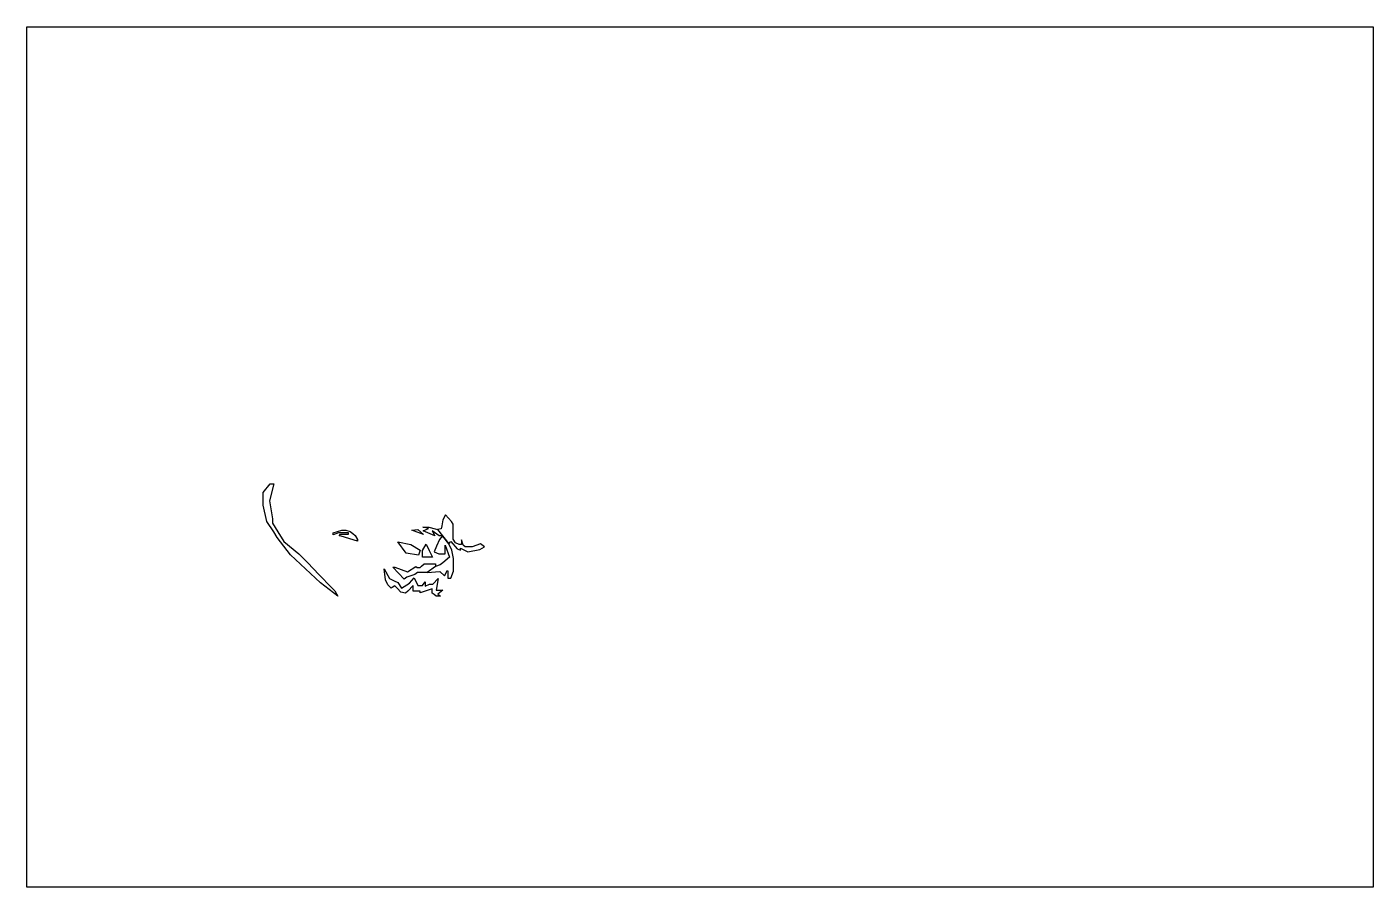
# Model space of a CAD drawing. Header units: millimetres. Extents: x 0 to 465, y 0 to 297.
import ezdxf

# ---------------------------------------------------------------- set-up
doc = ezdxf.new("R2010")
doc.units = ezdxf.units.MM
for name, color, linetype in [('1', 7, 'Continuous'), ('2', 7, 'Continuous'), ('3', 7, 'Continuous'), ('7', 7, 'Continuous'), ('Reference_Drawing', 7, 'Continuous')]:
    doc.layers.add(name, color=color, linetype=linetype)
picture_1 = doc.add_image_def('image1.jpg', size_in_pixel=(5491, 3509))

msp = doc.modelspace()

# ---------------------------------------------------------------- linework, layer by layer
at = {"layer": '1'}
msp.add_lwpolyline([(123.36, 109.94), (125.19, 106.58), (126.86, 105.78), (128.08, 105.2), (129.35, 103.23), (132.12, 104.98), (133.69, 106.76), (134.97, 104.18), (136.61, 104.18), (137.48, 105.38), (137.48, 103.92), (139.09, 104.61), (140.22, 104.61), (141.97, 106.58), (141.35, 102.57), (142.77, 102.57), (143.65, 102.57), (141.9, 101.15), (142.85, 100.53), (142.23, 100.53), (141.31, 100.53), (140.66, 101.04), (140, 101.55), (140, 102.21), (140, 103.05), (135.8, 101.59), (135.8, 102.21), (134.71, 102.21), (133.36, 102.21), (133.36, 104.14), (131.5, 102.24), (130.78, 101.51), (129.16, 101.91), (128, 103.08), (127.06, 104.01), (126.17, 103.48), (125.75, 103.23), (124.6, 104.36), (123.8, 106.14)], close=True, dxfattribs=at)
at = {"layer": '2'}
for points in [[(136.83, 123.06), (138.72, 123.83), (136.68, 124.27), (138.76, 124.27), (140.95, 123.72), (141.83, 123.5), (143.56, 121.29), (142.41, 121.28), (142.41, 121.28), (139.96, 123.06), (140.84, 121.31)], [(128.09, 119.22), (132.63, 118.37), (135.77, 116.39), (135.21, 114.68), (130.99, 115.3)], [(126.32, 110.45), (127.08, 110.45), (131.46, 108.92), (134.27, 110.78), (134.78, 110.37), (135.77, 110.37), (136.32, 110.89), (137.18, 111.69), (141.1, 111.69), (141.1, 110.78), (138.18, 108.66), (135.51, 108.66), (134.93, 108.66), (133.98, 107.93), (131.17, 107.06), (130.33, 106.33)]]:
    msp.add_lwpolyline(points, close=True, dxfattribs=at)
at = {"layer": '3'}
msp.add_lwpolyline([(107.42, 100.51), (101.4, 105.05), (91.02, 114.78), (86.48, 120.8), (85.27, 122.65), (82.89, 126.32), (81.57, 131.91), (81.57, 136.26), (83.98, 139.23), (85.27, 139.23), (83.79, 133.39), (84.81, 127.19), (84.81, 125.71), (86.66, 122.65), (88.69, 119.31), (93.89, 115.15), (93.89, 115.15), (96.86, 112.09), (100.96, 107.87), (105.21, 103.49), (106.3, 102.36), (107.42, 100.51)], dxfattribs=at)
for points in [[(114.18, 120.08), (114.18, 119.5), (108.49, 121.17), (107.85, 121.36), (108.35, 121.93), (110.56, 121.93), (110.56, 121.93), (111.03, 121.93), (111.03, 122.4), (111.03, 122.4), (111.03, 122.4), (111.03, 122.4), (107.62, 122.4), (105.78, 121.71), (105.78, 122.36), (108.71, 123.27), (110.19, 123.27), (111.64, 122.87), (112.55, 122.11), (113.34, 121.44), (114.18, 120.08), (114.18, 119.5)], [(134.97, 123.47), (137.01, 121.75), (132.96, 123.25)], [(142.61, 108.97), (144.27, 107.51), (144.85, 108.79), (145.03, 109.19), (145.4, 109.19), (145.4, 106.66), (146.39, 106.66), (147.35, 109.08), (147.35, 113.52), (146.69, 116.42), (145.72, 118.51), (143.56, 121.29), (142.43, 120.01), (141.44, 117.7), (140.62, 115.8), (142.21, 115.1), (143.09, 115.1), (144.45, 115.1), (144.45, 118.14), (145.95, 114), (143.61, 112.02), (142.71, 111.27), (141.1, 110.78), (138.18, 108.66)], [(137.92, 118.39), (138.94, 116.26), (140.02, 113.98), (136.62, 113.98), (136.62, 116.26)]]:
    msp.add_lwpolyline(points, close=True, dxfattribs=at)
at = {"layer": '7'}
msp.add_lwpolyline([(141.83, 123.5), (145.72, 118.51), (146.39, 119.35), (148.6, 116.79), (149.77, 116.38), (149.77, 117.04), (152.27, 115.76), (156.45, 116.57), (157.99, 117.56), (156.63, 118.51), (153.81, 117.56), (152.01, 117.56), (151.39, 117.56), (150.65, 118.14), (150.03, 119.9), (150.03, 118.29), (149.26, 118.29), (148.01, 118.91), (147.2, 120.2), (147.2, 125.33), (146.61, 126.32), (144.52, 128.52), (143.68, 126.84), (143.24, 124.82), (143.01, 123.79)], close=True, dxfattribs=at)

# ---------------------------------------------------------------- pictures from other files: only their frames are drawn
at = {"layer": 'Reference_Drawing'}
image = msp.add_image(picture_1, insert=(0, 0), size_in_units=(464.9, 297.1), dxfattribs=at)
image.dxf.flags = 7

doc.saveas('drawing.dxf')
